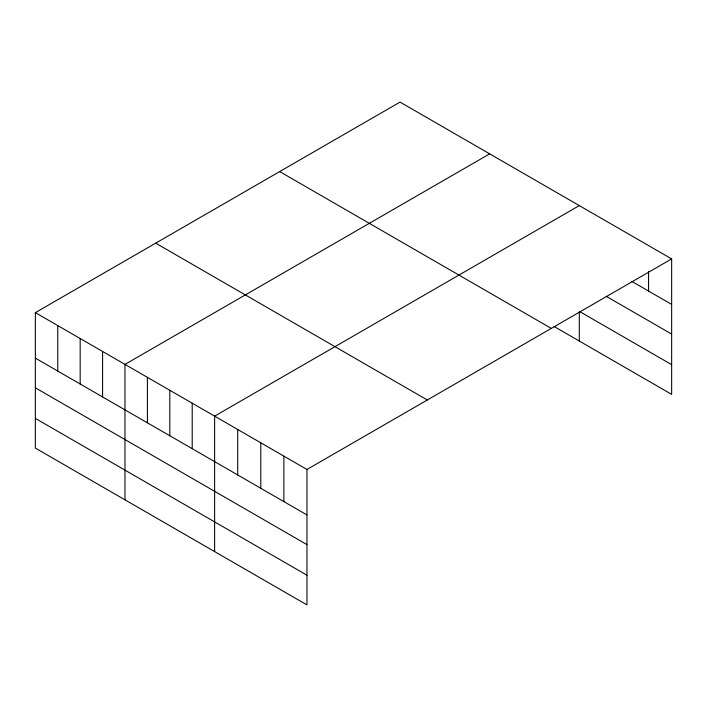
<?xml version="1.0" encoding="UTF-8"?>
<svg xmlns="http://www.w3.org/2000/svg" width="707" height="707" viewBox="0 0 707 707"><rect width="100%" height="100%" fill="white"/><g stroke="black" fill="none" stroke-linecap="round" stroke-linejoin="round"><path stroke-width="1.06" d="M671.65 258.912L306.971 469.466L306.971 604.9L35.35 448.088L35.35 312.644L400.029 102.1L671.65 258.912L671.65 394.356L554.094 326.484M489.668 153.852L124.98 364.397L124.98 499.831M579.298 205.596L214.619 416.149L214.619 551.584M631.943 281.466L671.65 304.399M606.085 296.224L671.65 334.084M579.298 311.345L671.65 364.662M279.689 171.58L551.301 328.402M155.699 243.164L427.311 399.985M35.35 312.644L306.971 469.466M35.35 358.122L306.971 514.943M35.35 387.816L306.971 544.629M35.35 418.394L306.971 575.215M648.566 271.576L648.566 291.063M579.298 312.406L579.298 341.03M283.878 456.139L283.878 501.617M260.795 442.803L260.795 488.281M237.702 429.476L237.702 474.954M192.207 403.211L192.207 448.689M169.804 390.273L169.804 435.751M147.392 377.335L147.392 422.813M102.577 351.459L102.577 396.936M80.165 338.52L80.165 383.998M57.762 325.582L57.762 371.06"/></g></svg>
